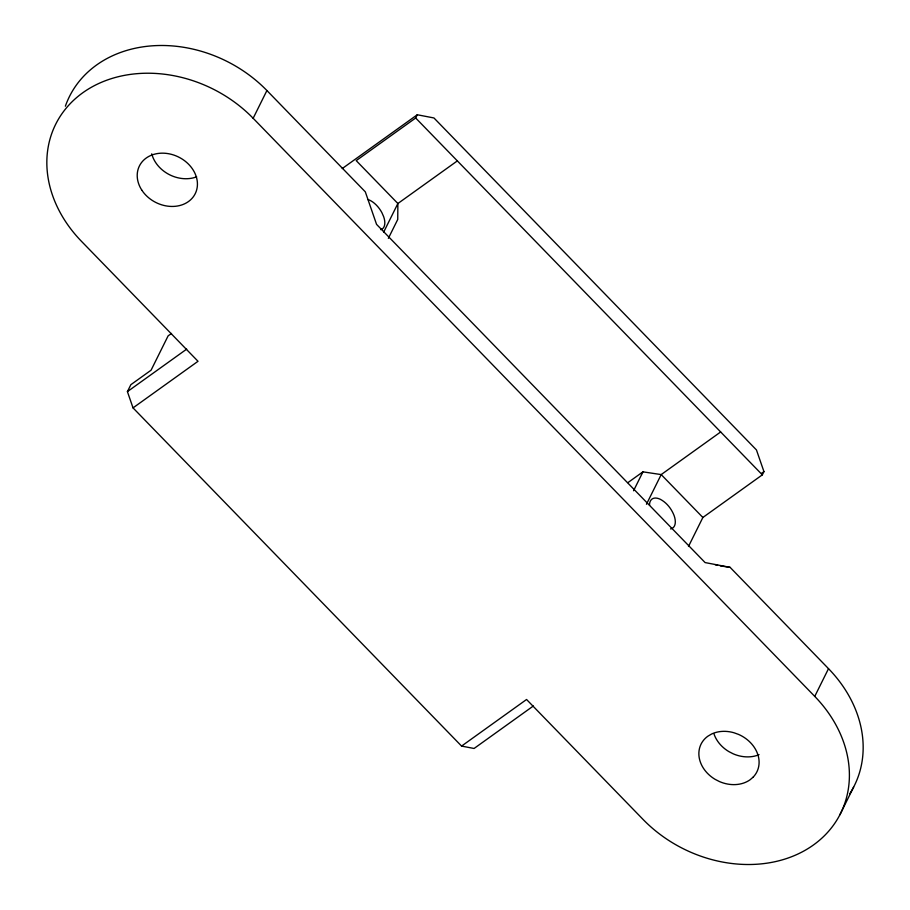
<?xml version="1.0" encoding="UTF-8"?>
<svg xmlns="http://www.w3.org/2000/svg" width="910" height="910" viewBox="0 0 910 910"><rect width="100%" height="100%" fill="white"/><g stroke="black" fill="none" stroke-linecap="round" stroke-linejoin="round"><path stroke-width="1.36" d="M171.501 333.447L168.123 335.858L151.083 370.188L130.858 384.691L127.411 391.63L133.031 407.885L461.575 746.086L526.56 699.494L643.086 819.455A124.693 101.636 26.4 0 0 813.472 844.958A124.693 101.636 26.4 0 0 814.746 696.389L253.151 118.277L266.914 90.545L365.32 191.851L376.558 224.372L705.102 562.573L730.104 567.351L828.51 668.657A124.693 101.636 26.4 0 1 849.621 793.952M388.354 238.352L397.738 219.446L397.875 203.521L356.208 160.626L415.677 117.993L417.28 114.762L433.945 117.959L756.449 449.938L763.945 471.608L762.33 474.849L702.873 517.483L688.483 546.466M383.701 232.084L397.875 203.521L457.343 160.899M633.553 490.763L642.938 471.846L661.195 474.588L702.873 517.483M646.453 504.276L661.195 474.588L720.663 431.954M814.746 696.389L828.51 668.657M839.885 814.78L853.648 787.059M342.24 168.555L417.28 114.762M127.411 391.63L186.698 349.122M133.031 407.885L198.016 361.293L81.49 241.343A124.693 101.636 26.4 0 1 82.764 92.775A124.693 101.636 26.4 0 1 253.151 118.277M627.934 482.607L642.938 471.846M761.636 473.268L763.945 471.608M533.362 705.978L474.076 748.475L461.575 746.086M380.642 229.638L382.382 228.899A17.813 9.475 54.4 0 0 383.69 216.751L381.916 212.701A17.813 9.475 54.4 0 0 367.651 199.415M759.054 754.617L756.221 755.698A31.167 25.412 26.4 0 1 733.221 753.833L728.864 751.603A31.167 25.412 26.4 0 1 714.032 734.086M715.306 564.826L717.603 564.962M720.276 565.884L730.104 567.351M415.677 117.993L762.33 474.849M649.581 505.243L649.547 503.912A17.813 9.475 54.4 0 1 660.33 499.306C666.837 502.775 671.591 508.952 674.185 515.788A17.813 9.475 54.4 0 1 670.568 528.915M196.628 176.836A31.167 25.412 26.4 0 1 151.743 153.824M65.372 106.208A124.693 101.636 26.4 0 1 266.914 90.545M753.218 777.06L750.124 779.745A31.167 25.412 26.4 0 1 719.457 781.565L715.101 779.335A31.167 25.412 26.4 0 1 707.843 736.224L711.461 734.086A31.167 25.412 26.4 0 1 733.915 732.743L738.499 734.393A31.167 25.412 26.4 0 1 753.218 777.06M141.937 190.326A31.167 25.412 26.4 0 0 194.046 195.752A31.167 25.412 26.4 0 0 165.961 153.346A31.167 25.412 26.4 0 0 141.937 190.326"/></g></svg>
